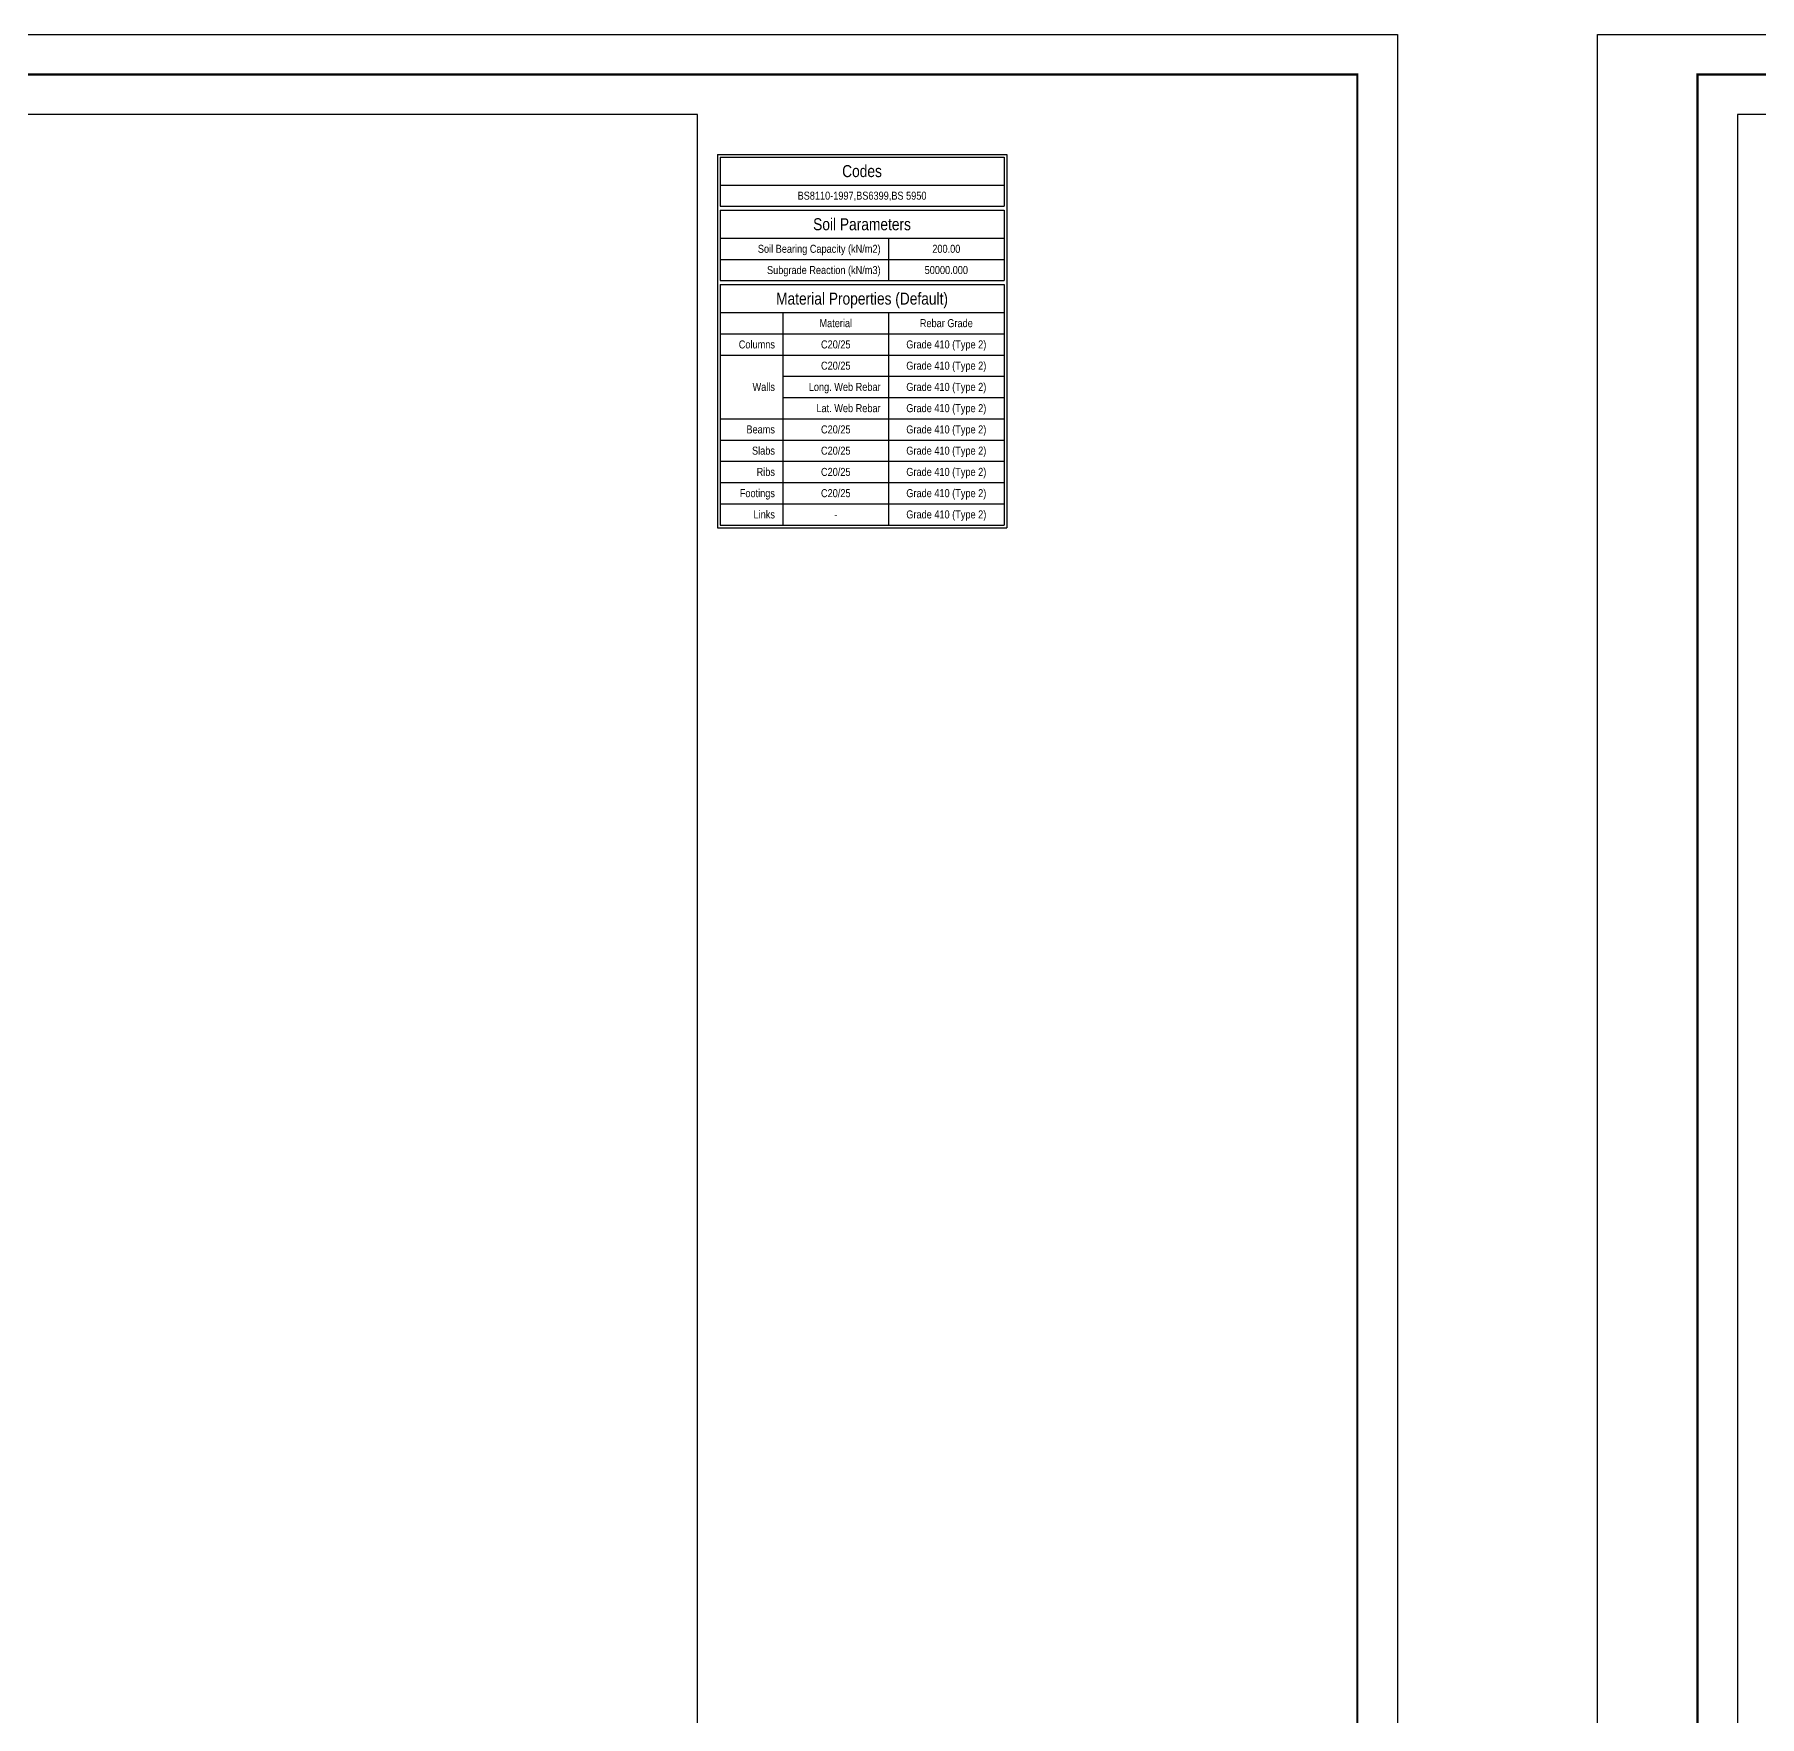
# Model space of a CAD drawing. Extents: x 0 to 206258, y -403073 to 0.
# Drawn here: x 55020 to 76581, y -32672 to -11647 of the extents above; entities that cross this region are included whole.
import ezdxf
from ezdxf.enums import TextEntityAlignment as Align

# ---------------------------------------------------------------- set-up
doc = ezdxf.new("R2010")
doc.units = 0
doc.header["$LTSCALE"] = 1000
for name, color, linetype in [('Quantity Table Header', 1, 'Continuous'), ('Quantity Table Title', 1, 'Continuous'), ('SHEETSUMMARY-50', 1, 'Continuous'), ('SheetView', 40, 'Continuous'), ('SheetViewOut', 231, 'Continuous')]:
    doc.layers.add(name, color=color, linetype=linetype)
doc.layers.add('Quantity Table Line', color=171, linetype='Continuous', true_color=0xaaaaff)
doc.layers.add('Quantity Table Text', color=8, linetype='Continuous', true_color=0x414141)
doc.styles.add('Quantity Table Header', font='ARIALN.TTF', dxfattribs={"height": 100})
doc.styles.add('Quantity Table Text', font='ARIALN.TTF', dxfattribs={"height": 100})
doc.styles.add('Quantity Table Title', font='ARIALN.TTF', dxfattribs={"height": 150})

msp = doc.modelspace()

# ---------------------------------------------------------------- linework, layer by layer
at = {"layer": 'Quantity Table Line', "transparency": 33554687}
for points in [[(63555.305, -13146.707), (67171.71, -13146.707)], [(63555.305, -13146.707), (63555.305, -17811.81)], [(67171.71, -13146.707), (67171.71, -17811.81)], [(63588.638, -13180.04), (67138.377, -13180.04)], [(63588.638, -13180.04), (63588.638, -13528.477)], [(67138.377, -13180.04), (67138.377, -13528.477)], [(63588.638, -13528.477), (67138.377, -13528.477)], [(63588.638, -13528.477), (67138.377, -13528.477)], [(63588.638, -13528.477), (63588.638, -13794.102)], [(67138.377, -13528.477), (67138.377, -13794.102)], [(63588.638, -13794.102), (67138.377, -13794.102)], [(63588.638, -13844.102), (67138.377, -13844.102)], [(63588.638, -13844.102), (63588.638, -14192.54)], [(67138.377, -13844.102), (67138.377, -14192.54)], [(63588.638, -14192.54), (67138.377, -14192.54)], [(63588.638, -14192.54), (65695.625, -14192.54)], [(63588.638, -14192.54), (63588.638, -14458.165)], [(65695.625, -14192.54), (65695.625, -14458.165)], [(65695.625, -14192.54), (67138.377, -14192.54)], [(65695.625, -14192.54), (65695.625, -14458.165)], [(67138.377, -14192.54), (67138.377, -14458.165)], [(63588.638, -14458.165), (65695.625, -14458.165)], [(63588.638, -14458.165), (65695.625, -14458.165)], [(63588.638, -14458.165), (63588.638, -14723.79)], [(65695.625, -14458.165), (67138.377, -14458.165)], [(65695.625, -14458.165), (65695.625, -14723.79)], [(65695.625, -14458.165), (67138.377, -14458.165)], [(65695.625, -14458.165), (65695.625, -14723.79)], [(67138.377, -14458.165), (67138.377, -14723.79)], [(63588.638, -14723.79), (65695.625, -14723.79)], [(63588.638, -14773.79), (67138.377, -14773.79)], [(63588.638, -14773.79), (63588.638, -15122.227)], [(65695.625, -14723.79), (67138.377, -14723.79)], [(67138.377, -14773.79), (67138.377, -15122.227)], [(63588.638, -15122.227), (67138.377, -15122.227)], [(63588.638, -15122.227), (64374.944, -15122.227)], [(63588.638, -15122.227), (63588.638, -15387.852)], [(64374.944, -15122.227), (64374.944, -15387.852)], [(64374.944, -15122.227), (65695.625, -15122.227)], [(64374.944, -15122.227), (64374.944, -15387.852)], [(65695.625, -15122.227), (65695.625, -15387.852)], [(65695.625, -15122.227), (67138.377, -15122.227)], [(65695.625, -15122.227), (65695.625, -15387.852)], [(67138.377, -15122.227), (67138.377, -15387.852)], [(63588.638, -15387.852), (64374.944, -15387.852)], [(63588.638, -15387.852), (64374.944, -15387.852)], [(63588.638, -15387.852), (63588.638, -15653.477)], [(64374.944, -15387.852), (65695.625, -15387.852)], [(64374.944, -15387.852), (64374.944, -15653.477)], [(64374.944, -15387.852), (65695.625, -15387.852)], [(64374.944, -15387.852), (64374.944, -15653.477)], [(65695.625, -15387.852), (67138.377, -15387.852)], [(65695.625, -15387.852), (65695.625, -15653.477)], [(65695.625, -15387.852), (67138.377, -15387.852)], [(65695.625, -15387.852), (65695.625, -15653.477)], [(67138.377, -15387.852), (67138.377, -15653.477)], [(63588.638, -15653.477), (64374.944, -15653.477)], [(63588.638, -15653.477), (64374.944, -15653.477)], [(63588.638, -15653.477), (63588.638, -16450.352)], [(64374.944, -15653.477), (65695.625, -15653.477)], [(64374.944, -15653.477), (64374.944, -16450.352)], [(64374.944, -15653.477), (65695.625, -15653.477)], [(64374.944, -15653.477), (64374.944, -15919.102)], [(65695.625, -15653.477), (67138.377, -15653.477)], [(65695.625, -15653.477), (65695.625, -15919.102)], [(65695.625, -15653.477), (67138.377, -15653.477)], [(65695.625, -15653.477), (65695.625, -15919.102)], [(67138.377, -15653.477), (67138.377, -15919.102)], [(64374.944, -15919.102), (65695.625, -15919.102)], [(64374.944, -15919.102), (65695.625, -15919.102)], [(64374.944, -15919.102), (64374.944, -16184.727)], [(65695.625, -15919.102), (67138.377, -15919.102)], [(65695.625, -15919.102), (65695.625, -16184.727)], [(65695.625, -15919.102), (67138.377, -15919.102)], [(65695.625, -15919.102), (65695.625, -16184.727)], [(67138.377, -15919.102), (67138.377, -16184.727)], [(64374.944, -16184.727), (65695.625, -16184.727)], [(64374.944, -16184.727), (65695.625, -16184.727)], [(64374.944, -16184.727), (64374.944, -16450.352)], [(65695.625, -16184.727), (67138.377, -16184.727)], [(65695.625, -16184.727), (65695.625, -16450.352)], [(65695.625, -16184.727), (67138.377, -16184.727)], [(65695.625, -16184.727), (65695.625, -16450.352)], [(67138.377, -16184.727), (67138.377, -16450.352)], [(63588.638, -16450.352), (64374.944, -16450.352)], [(63588.638, -16450.352), (64374.944, -16450.352)], [(63588.638, -16450.352), (63588.638, -16715.977)], [(64374.944, -16450.352), (65695.625, -16450.352)], [(64374.944, -16450.352), (64374.944, -16715.977)], [(64374.944, -16450.352), (65695.625, -16450.352)], [(64374.944, -16450.352), (64374.944, -16715.977)], [(65695.625, -16450.352), (67138.377, -16450.352)], [(65695.625, -16450.352), (65695.625, -16715.977)], [(65695.625, -16450.352), (67138.377, -16450.352)], [(65695.625, -16450.352), (65695.625, -16715.977)], [(67138.377, -16450.352), (67138.377, -16715.977)], [(63588.638, -16715.977), (64374.944, -16715.977)], [(63588.638, -16715.977), (64374.944, -16715.977)], [(63588.638, -16715.977), (63588.638, -16981.602)], [(64374.944, -16715.977), (65695.625, -16715.977)], [(64374.944, -16715.977), (64374.944, -16981.602)], [(64374.944, -16715.977), (65695.625, -16715.977)], [(64374.944, -16715.977), (64374.944, -16981.602)], [(65695.625, -16715.977), (67138.377, -16715.977)], [(65695.625, -16715.977), (65695.625, -16981.602)], [(65695.625, -16715.977), (67138.377, -16715.977)], [(65695.625, -16715.977), (65695.625, -16981.602)], [(67138.377, -16715.977), (67138.377, -16981.602)], [(63588.638, -16981.602), (64374.944, -16981.602)], [(63588.638, -16981.602), (64374.944, -16981.602)], [(63588.638, -16981.602), (63588.638, -17247.227)], [(64374.944, -16981.602), (65695.625, -16981.602)], [(64374.944, -16981.602), (64374.944, -17247.227)], [(64374.944, -16981.602), (65695.625, -16981.602)], [(64374.944, -16981.602), (64374.944, -17247.227)], [(65695.625, -16981.602), (67138.377, -16981.602)], [(65695.625, -16981.602), (65695.625, -17247.227)], [(65695.625, -16981.602), (67138.377, -16981.602)], [(65695.625, -16981.602), (65695.625, -17247.227)], [(67138.377, -16981.602), (67138.377, -17247.227)], [(63588.638, -17247.227), (64374.944, -17247.227)], [(63588.638, -17247.227), (64374.944, -17247.227)], [(63588.638, -17247.227), (63588.638, -17512.852)], [(64374.944, -17247.227), (65695.625, -17247.227)], [(64374.944, -17247.227), (64374.944, -17512.852)], [(64374.944, -17247.227), (65695.625, -17247.227)], [(64374.944, -17247.227), (64374.944, -17512.852)], [(65695.625, -17247.227), (67138.377, -17247.227)], [(65695.625, -17247.227), (65695.625, -17512.852)], [(65695.625, -17247.227), (67138.377, -17247.227)], [(65695.625, -17247.227), (65695.625, -17512.852)], [(67138.377, -17247.227), (67138.377, -17512.852)], [(63588.638, -17512.852), (64374.944, -17512.852)], [(63588.638, -17512.852), (64374.944, -17512.852)], [(63588.638, -17512.852), (63588.638, -17778.477)], [(64374.944, -17512.852), (65695.625, -17512.852)], [(64374.944, -17512.852), (64374.944, -17778.477)], [(64374.944, -17512.852), (65695.625, -17512.852)], [(64374.944, -17512.852), (64374.944, -17778.477)], [(65695.625, -17512.852), (67138.377, -17512.852)], [(65695.625, -17512.852), (65695.625, -17778.477)], [(65695.625, -17512.852), (67138.377, -17512.852)], [(65695.625, -17512.852), (65695.625, -17778.477)], [(67138.377, -17512.852), (67138.377, -17778.477)], [(63555.305, -17811.81), (67171.71, -17811.81)], [(63588.638, -17778.477), (64374.944, -17778.477)], [(64374.944, -17778.477), (65695.625, -17778.477)], [(65695.625, -17778.477), (67138.377, -17778.477)]]:
    msp.add_lwpolyline(points, dxfattribs=at)
at = {"layer": 'SHEETSUMMARY-50', "transparency": 33554687, "const_width": 28}
for points in [[(13854.79, -12146.707), (13854.79, -53196.707), (71554.79, -53196.707), (71554.79, -12146.707), (13854.79, -12146.707), (13854.79, -12146.707)], [(75804.79, -12146.707), (75804.79, -53196.707), (133504.79, -53196.707), (133504.79, -12146.707), (75804.79, -12146.707), (75804.79, -12146.707)]]:
    msp.add_lwpolyline(points, close=True, dxfattribs=at)
at = {"layer": 'SheetView', "transparency": 33554687}
for points in [[(14354.79, -12646.707), (14354.79, -52696.707), (63305.305, -52696.707), (63305.305, -12646.707)], [(76304.79, -12646.707), (76304.79, -52696.707), (125255.305, -52696.707), (125255.305, -12646.707)]]:
    msp.add_lwpolyline(points, close=True, dxfattribs=at)
at = {"layer": 'SheetViewOut', "transparency": 33554687}
for points in [[(12604.79, -53696.707), (12604.79, -11646.707), (72054.79, -11646.707), (72054.79, -53696.707)], [(74554.79, -53696.707), (74554.79, -11646.707), (134004.79, -11646.707), (134004.79, -53696.707)]]:
    msp.add_lwpolyline(points, close=True, dxfattribs=at)

# ---------------------------------------------------------------- texts
at = {"layer": 'Quantity Table Header', "transparency": 33554687, "style": 'Quantity Table Header'}
for s, p in [('Material', (65035.285, -15255.04)), ('Rebar Grade', (66417.001, -15255.04))]:
    msp.add_text(s, height=100, dxfattribs=at).set_placement(p, align=Align.MIDDLE_CENTER)
for s, p in [('Columns', (64274.944, -15520.665)), ('Walls', (64274.944, -16051.914)), ('Long. Web Rebar', (65595.625, -16051.914)), ('Lat. Web Rebar', (65595.625, -16317.539)), ('Beams', (64274.944, -16583.164)), ('Slabs', (64274.944, -16848.789)), ('Ribs', (64274.944, -17114.414)), ('Footings', (64274.944, -17380.039)), ('Links', (64274.944, -17645.664))]:
    msp.add_text(s, height=100, dxfattribs=at).set_placement(p, align=Align.MIDDLE_RIGHT)
at = {"layer": 'Quantity Table Text', "transparency": 33554687, "style": 'Quantity Table Text'}
for s, p in [('BS8110-1997,BS6399,BS 5950', (65363.507, -13661.29)), ('200.00', (66417.001, -14325.352)), ('50000.000', (66417.001, -14590.977)), ('C20/25', (65035.285, -15520.665)), ('Grade 410 (Type 2)', (66417.001, -15520.665)), ('C20/25', (65035.285, -15786.29)), ('Grade 410 (Type 2)', (66417.001, -15786.29)), ('Grade 410 (Type 2)', (66417.001, -16051.914)), ('Grade 410 (Type 2)', (66417.001, -16317.539)), ('C20/25', (65035.285, -16583.164)), ('Grade 410 (Type 2)', (66417.001, -16583.164)), ('C20/25', (65035.285, -16848.789)), ('Grade 410 (Type 2)', (66417.001, -16848.789)), ('C20/25', (65035.285, -17114.414)), ('Grade 410 (Type 2)', (66417.001, -17114.414)), ('C20/25', (65035.285, -17380.039)), ('Grade 410 (Type 2)', (66417.001, -17380.039)), ('-', (65035.285, -17645.664)), ('Grade 410 (Type 2)', (66417.001, -17645.664))]:
    msp.add_text(s, height=100, dxfattribs=at).set_placement(p, align=Align.MIDDLE_CENTER)
for s, p in [('Soil Bearing Capacity (kN/m2)', (65595.625, -14325.352)), ('Subgrade Reaction (kN/m3)', (65595.625, -14590.977))]:
    msp.add_text(s, height=100, dxfattribs=at).set_placement(p, align=Align.MIDDLE_RIGHT)
at = {"layer": 'Quantity Table Title', "transparency": 33554687, "style": 'Quantity Table Title'}
for s, p in [('Codes', (65363.507, -13354.259)), ('Soil Parameters', (65363.507, -14018.321)), ('Material Properties (Default)', (65363.507, -14948.008))]:
    msp.add_text(s, height=150, dxfattribs=at).set_placement(p, align=Align.MIDDLE_CENTER)

doc.saveas('drawing.dxf')
